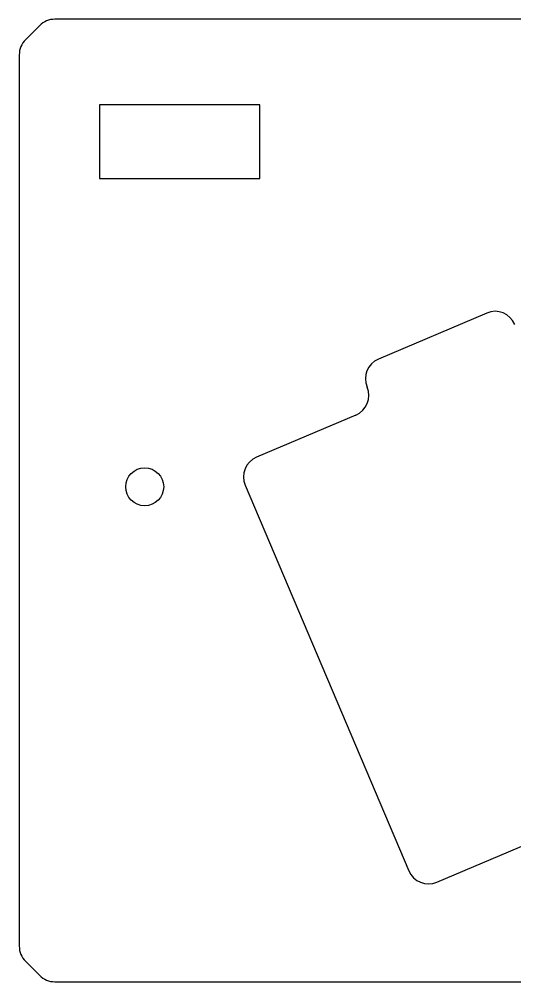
# Model space of a CAD drawing. Header units: millimetres. Extents: x -52 to 52, y -45 to 45.
# Drawn here: x -51.8 to -5.4, y -45 to 45 of the extents above; entities that cross this region are included whole.
import ezdxf

# ---------------------------------------------------------------- set-up
doc = ezdxf.new("R2010")
doc.units = ezdxf.units.MM

msp = doc.modelspace()

# ---------------------------------------------------------------- linework, layer by layer
at = {"color": 7, "linetype": 'Continuous', "lineweight": 25}
for p, q in [((-49.836, 44.414), (-51.164, 43.086)), ((48.422, 45), (-48.422, 45)), ((-51.75, 41.672), (-51.75, -41.672)), ((-29.25, 37), (-44.25, 37)), ((-44.25, 37), (-44.25, 30.12)), ((-29.25, 30.12), (-29.25, 37)), ((-44.25, 30.12), (-29.25, 30.12)), ((-8.039, 17.529), (-18.165, 13.231)), ((-20.284, 7.986), (-29.565, 4.046)), ((-30.624, 1.424), (-15.322, -34.627)), ((-12.699, -35.686), (23.352, -20.384)), ((-51.164, -43.086), (-49.836, -44.414)), ((-48.422, -45), (48.422, -45))]:
    msp.add_line(p, q, dxfattribs=at)
msp.add_circle((-40.02, 1.28), 1.775, dxfattribs=at)
for centre, start, end in [((-48.422, 43), 90, 135), ((-49.75, 41.672), 135, 180), ((-7.258, 15.688), 23, 113), ((-17.384, 11.39), 113, 203), ((-21.066, 9.827), 293, 23), ((-28.783, 2.205), 113, 203), ((-13.481, -33.845), 203, 293), ((-49.75, -41.672), 180, 225), ((-48.422, -43), 225, 270)]:
    msp.add_arc(centre, 2, start, end, dxfattribs=at)

doc.saveas('drawing.dxf')
